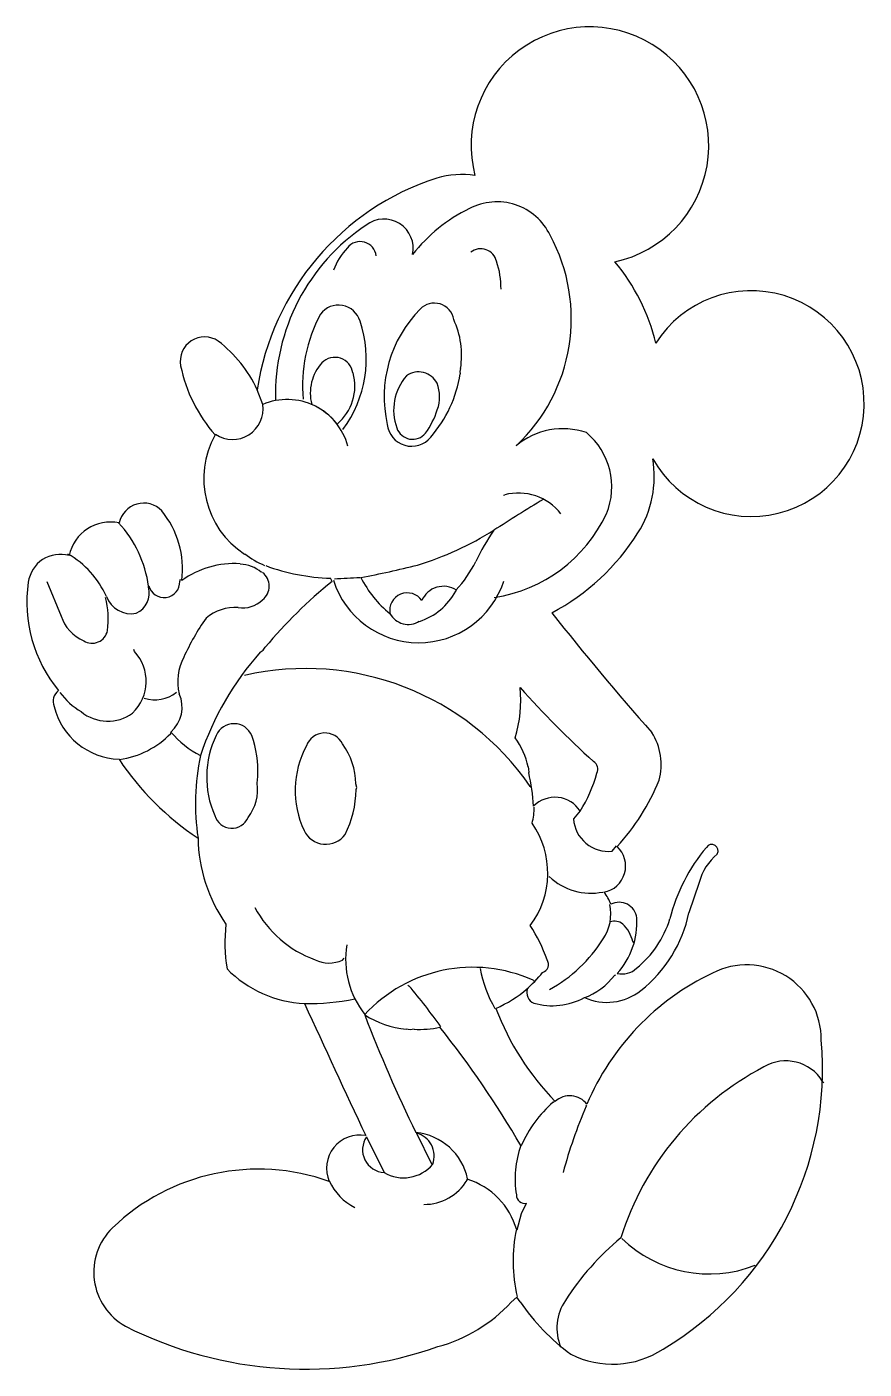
# Model space of a CAD drawing. Extents: x -27 to 36, y -39 to 62.
import ezdxf

# ---------------------------------------------------------------- set-up
doc = ezdxf.new("R2010")
doc.units = 0
doc.linetypes.add('DOT', pattern=[0.25, 0, -0.25])
doc.layers.add('DADO', color=2, linetype='DOT')
doc.layers.add('OBJ', color=2, linetype='CONTINUOUS')

msp = doc.modelspace()

# ---------------------------------------------------------------- linework, layer by layer
at = {"layer": 'DADO', "color": 3, "linetype": 'CONTINUOUS'}
for p, q in [((-8.818038, 33.504388), (-9.23017, 34.611496)), ((9.313651, 26.670258), (9.391409, 26.701359)), ((-15.057309, 20.189933), (-14.994126, 20.345454)), ((-3.59451, 20.185073), (-3.717957, 20.419326)), ((-25.07279, 20.184102), (-23.987069, 17.579141)), ((-17.424127, 19.756422), (-17.408576, 19.818626)), ((-8.795684, 15.01209), (-8.623642, 15.22884)), ((-18.47, 14.910999), (-18.515684, 15.067497)), ((-8.998833, 14.858512), (-8.795684, 15.01209)), ((-15.730902, 8.748522), (-15.729927, 8.810729)), ((11.316942, 4.758459), (11.363596, 4.696255)), ((15.067889, 2.927215), (14.565367, 2.309018)), ((17.487198, -0.122924), (17.801151, 0.279485)), ((24.033617, -2.487801), (23.255044, -4.768112)), ((19.040455, -6.930814), (19.070585, -7.008572)), ((-2.820797, -8.312996), (-2.67986, -8.174001)), ((11.523006, -9.831259), (11.58424, -9.909991)), ((17.66896, -9.456067), (17.74672, -9.424961)), ((2.111129, -10.214228), (2.188891, -10.246303)), ((2.273457, -13.55985), (1.978937, -13.510279)), ((2.568942, -13.530689), (2.273457, -13.55985)), ((33.319132, -17.453683), (33.395921, -17.547967)), ((13.02766, -19.018603), (13.105422, -18.956396)), ((15.514037, -19.316035), (15.560693, -19.238275)), ((-1.004133, -21.62259), (0.313902, -24.307257)), ((2.745845, -21.338767), (3.89572, -23.664762)), ((6.56192, -24.881709), (6.578442, -24.8195)), ((10.650149, -27.399188), (11.04381, -26.624503)), ((10.32939, -28.625851), (10.650149, -27.399188)), ((10.308977, -33.695803), (9.886156, -34.066135)), ((10.554894, -34.039894), (10.308977, -33.695803))]:
    msp.add_line(p, q, dxfattribs=at)
for centre, radius, start, end in [((15.806609, 52.989098), 8.941381, -77.882617, -165.368641), ((10.396001, 31.670386), 19.845328, 107.962613, 171.477236), ((6.109628, 44.387722), 6.427838, 80.63942, 106.576697), ((8.801692, 44.301306), 4.456621, 25.807251, 117.685822), ((12.056439, 37.300988), 12.173335, 115.942196, 142.020406), ((7.438028, 34.272068), 15.294423, 123.664435, -178.463944), ((0.307321, 45.258029), 2.203526, -12.203851, 127.696721), ((-1.486858, 44.546716), 1.217914, 6.626167, 142.222771), ((1.256336, 39.97651), 13.146305, -46.783071, 28.460774), ((1.007396, 41.999562), 4.774462, 136.388821, 160.333509), ((7.588227, 44.01172), 1.214022, 12.766095, 128.46248), ((3.153134, 42.286493), 5.962251, -1.04699, 19.533162), ((6.122282, 34.598756), 15.058222, 13.494551, 39.845898), ((27.944945, 33.569506), 8.496751, -150.763293, 147.677091), ((-3.116244, 39.301601), 1.68739, 15.975453, 143.697709), ((5.511586, 34.956247), 11.327683, 151.849013, -174.659529), ((-9.897723, 36.923414), 8.871447, -36.668626, 18.6884), ((-13.191768, 36.754075), 1.836103, 55.765212, -169.652399), ((-18.300222, 30.356793), 10.018402, 25.131059, 52.192256), ((-3.827632, 38.747071), 11.409332, -168.253175, -138.676535), ((-11.086527, 33.163774), 2.293917, -123.867374, 8.53918), ((-6.973095, 29.166199), 4.714201, 14.900723, 113.039053), ((13.773484, 26.214432), 5.462648, 71.161638, 130.051121), ((12.163838, 27.308948), 5.290602, -22.581416, 50.383514), ((-6.470276, 27.911376), 6.78359, 150.871893, -123.258449), ((12.699869, 28.076161), 7.946099, -32.284, 9.736897), ((64.472769, -61.153577), 101.886019, 120.804595, 123.270539), ((10.430436, 22.791601), 4.045465, 37.790681, 104.882495), ((-17.773925, 24.19933), 1.880822, 43.874071, 167.915589), ((-21.724147, 21.14504), 6.866211, -7.480223, 39.396203), ((6.943457, 30.012019), 11.159547, -81.437074, -25.104349), ((-20.252339, 21.43892), 3.218295, 78.542786, 167.563868), ((-26.161359, 18.608243), 8.836076, 7.873243, 42.635908), ((-4.058166, 44.100814), 23.705628, -73.0872, -57.801778), ((21.572757, 14.897616), 15.883454, 144.893073, 154.729831), ((4.97081, 32.923295), 17.069293, -62.186268, -32.181972), ((-26.891345, 16.249712), 6.898285, 23.930315, 60.284516), ((-6.077181, 27.577035), 6.710693, -127.616249, -112.749602), ((-24.052499, 19.79461), 2.428057, 74.291526, 171.998696), ((-10.958709, 14.734544), 6.789423, 86.311703, 125.655879), ((-10.591935, 18.885944), 2.594271, 49.567143, 88.472323), ((-3.168648, 36.19018), 15.780417, -110.11058, -91.994842), ((-14.247703, 88.857686), 69.567975, -79.383455, -75.782716), ((-0.697987, 25.569898), 8.813125, -43.149356, -26.205758), ((-9.665379, 19.826012), 1.328722, -51.082484, 51.136488), ((2.923845, 22.309954), 6.738878, -162.445402, -18.101481), ((1.532002, -49.67637), 70.206577, 92.469515, 94.046715), ((6.014339, 24.227547), 8.334904, -153.284939, -129.096539), ((-16.107067, 18.614001), 10.460669, 171.652826, -140.540014), ((-19.026616, 19.304349), 1.665037, -65.67319, 15.754114), ((-16.242664, 20.156099), 1.185838, -165.755531, 1.634993), ((18.655161, -7.42152), 35.45662, 128.86725, 140.296193), ((-27.126981, 17.321699), 6.68444, -7.227096, 14.284954), ((-18.709513, 19.760156), 2.007178, -159.213355, -79.41247), ((-10.896612, 14.821382), 3.400055, 86.173367, 130.087191), ((-10.345287, 20.395336), 2.205471, -98.458606, -46.626417), ((-21.148612, 18.461299), 2.97238, -162.735389, -112.580677), ((1.974405, 6.929959), 18.355245, 145.13496, 155.710291), ((177.468599, 147.561438), 209.529178, -141.744023, -138.533019), ((-21.656504, 16.718107), 1.184867, -122.318125, -11.554376), ((-20.883714, 12.666467), 3.296052, -46.452559, 42.919989), ((-11.35761, 12.654424), 3.857867, 151.750447, -166.130399), ((7.695286, -0.004977), 22.352112, 138.31996, 161.510724), ((-5.595229, -6.932631), 20.559744, 34.655432, 102.879051), ((-23.611312, 11.160888), 0.987548, 125.402583, -156.76236), ((-19.476197, 15.350223), 5.806732, -142.631215, -121.201387), ((-16.936068, 13.873421), 2.606908, -107.805474, -51.24578), ((-17.345816, 10.704595), 2.465964, -49.059382, 24.562069), ((-19.448677, 12.019956), 5.22158, -166.164058, -92.017601), ((-20.480781, 12.809383), 3.146364, -129.553039, -53.582196), ((-20.499039, 13.344053), 6.622239, -82.073839, -43.943953), ((-10.183341, 13.57702), 7.292916, -139.512203, -117.07781), ((16.676464, 6.395675), 4.490639, -15.213677, 32.578196), ((3.962551, 3.452234), 17.839119, 168.255053, -171.656513), ((-2.024013, 18.485493), 21.132259, -146.434264, -123.500223), ((5.584847, 11.504872), 16.657165, -42.591493, -22.177237), ((8.050042, 3.019694), 3.555576, -16.846916, 2.677129), ((17.199213, 2.502251), 2.640925, -175.803993, -83.739613), ((6.024488, -1.774602), 6.605714, -36.713479, 34.735223), ((-1.936443, 1.086592), 11.753428, -178.913125, -145.204092), ((16.484109, -1.240923), 2.007179, -79.255348, 47.20231), ((35.02791, -8.552929), 13.619664, 140.186008, 165.8523), ((24.971597, -0.091823), 0.48129, -30.447895, 147.368467), ((27.942432, -3.444034), 4.02408, 129.429204, 166.253425), ((15.887597, 1.280932), 4.566454, -133.473625, -78.723331), ((14.799783, -5.005105), 2.729376, 18.948826, 41.043393), ((18.002497, -5.306538), 1.340388, 6.953005, 117.612078), ((-1.958702, -0.340689), 8.473896, -151.671189, -110.120358), ((13.999431, -4.840501), 3.378672, -33.955698, 12.063599), ((13.400991, -2.698971), 10.068948, -51.737881, -11.858609), ((1.135566, -6.981546), 12.796385, 173.894631, -171.011701), ((1.300819, -12.202386), 11.9313, 19.094244, 32.888668), ((17.654371, -6.395488), 1.005045, 52.040833, 108.202131), ((13.601295, -5.463816), 5.740631, -42.16171, 3.190884), ((16.397767, -7.573243), 2.719654, 13.663379, 46.420933), ((14.325953, -2.878645), 7.853758, -50.501871, -17.375077), ((7.610837, -0.995713), 10.83197, -61.602887, -31.949375), ((4.036423, -8.276673), 6.614461, 170.453199, -141.340375), ((-5.26307, -2.850319), 8.748, -135.510223, -92.696275), ((-3.831251, -6.196386), 2.345433, -116.387797, -64.48053), ((6.992156, -19.952993), 11.089547, 65.885004, 137.285104), ((16.407231, -7.405494), 8.991974, -170.124338, -149.475501), ((12.087118, -8.6588), 0.606525, -75.177071, 36.340495), ((18.229163, -7.73418), 1.626157, -103.246031, -47.806056), ((27.600051, -14.299095), 5.617189, -0.440811, 117.273626), ((3.556493, -2.20147), 11.182861, -48.236439, -39.04003), ((13.605594, -6.37709), 5.098141, -69.935775, -37.152682), ((33.212488, -26.60153), 19.134793, 115.329994, 157.166106), ((-35.240947, -41.780984), 48.943119, 35.5237, 40.114176), ((4.507751, -2.537741), 10.319723, -65.887602, -50.197929), ((11.886499, -10.779729), 0.833976, 157.900623, -110.963189), ((17.080129, -7.409428), 4.09212, -114.445401, -51.343172), ((1251.650752, 565.361984), 1383.379571, -155.350967, -154.897144), ((-5.288761, 4.826828), 16.419996, -91.346429, -78.07348), ((27.929043, -4.610212), 20.562658, -159.066199, -135.754935), ((12.973955, -6.744312), 5.009688, -106.059131, -61.208946), ((97.588315, 25.243203), 105.677784, -159.105877, -153.864308), ((2.604926, -6.573114), 6.965351, -122.525849, -95.156236), ((2.89687, -5.480456), 8.056915, -92.332666, -78.414902), ((-54.763619, -60.461822), 75.705194, 30.285871, 38.462294), ((8.777411, -16.505712), 24.535227, -59.290595, 5.058642), ((30.554167, -19.153178), 3.245507, 31.577094, 120.753553), ((39.052504, -35.796656), 21.927347, 117.597234, 162.564565), ((19.357901, -26.153448), 9.538237, 131.580366, 156.057073), ((14.289826, -20.134146), 1.604768, 36.656733, 132.836222), ((51.411247, -34.554264), 38.997607, 156.998962, 164.772039), ((-1.513285, -23.990786), 2.501929, 79.686829, -156.761751), ((0.413243, -22.592609), 1.717524, 145.613174, -93.315856), ((2.305018, -25.666245), 4.377851, 11.56729, 84.616816), ((2.299156, -23.065548), 1.783621, -20.161847, 75.496481), ((17.596725, -24.79137), 7.424135, 160.24958, -170.657354), ((-9.142564, -39.916544), 15.861095, 70.362815, 133.798703), ((1.778142, -21.860006), 2.851848, -120.892936, -39.664484), ((0.009232, -23.199821), 4.200982, -155.426645, -116.753431), ((3.341702, -22.95822), 3.750948, -90.416058, -30.850564), ((4.908281, -30.166035), 5.601328, 15.86031, 72.652138), ((10.899757, -26.012339), 0.628885, 178.565142, -76.758202), ((-16.87031, -31.81026), 4.661711, 134.202776, -119.24086), ((21.678705, -30.987142), 11.662057, 168.079135, -166.805221), ((31.227952, -45.017003), 20.514058, 129.669607, 147.317567), ((24.785349, -22.47657), 9.467281, -134.117958, -68.582858), ((1.280207, -26.115428), 11.716488, -74.69934, -42.73366), ((23.861825, -24.997389), 16.088545, -145.802581, -126.163768), ((17.014418, -36.019177), 3.693599, 145.738242, -157.181375), ((-5.581292, -9.034691), 30.076601, -116.811351, -70.674676), ((17.506104, -31.832095), 6.908003, -117.017541, -56.616559)]:
    msp.add_arc(centre, radius, start, end, dxfattribs=at)
at = {"layer": 'OBJ', "color": 1, "linetype": 'CONTINUOUS'}
for p, q in [((6.070088, 36.212382), (6.021484, 35.979104)), ((6.021484, 35.979104), (6.036063, 35.823588)), ((5.715305, 19.449269), (5.762933, 19.526056)), ((11.15656, 6.22132), (11.186693, 6.050249)), ((-9.22531, 4.999516), (-9.208787, 5.248349)), ((-9.208787, 5.248349), (-9.191295, 5.512732)), ((11.186693, 6.050249), (11.2003, 5.801415)), ((-1.747712, 4.681672), (-1.807971, 4.946056)), ((-1.795339, 4.510597), (-1.747712, 4.681672))]:
    msp.add_line(p, q, dxfattribs=at)
for centre, radius, start, end in [((9.72364, 34.08063), 9.406041, 135.429727, -167.261177), ((4.089423, 39.649437), 1.484246, 9.80088, 135.937863), ((-0.145238, 37.220905), 6.296615, -9.216703, 25.202201), ((-1.805017, 34.354487), 3.433107, 138.151839, -165.797331), ((-3.389394, 35.682481), 1.368576, 8.378827, 135.312723), ((-5.617325, 34.896454), 3.736121, -49.992753, 15.382647), ((4.974911, 33.076475), 3.939514, 138.901908, -160.111964), ((2.912396, 34.391492), 1.563951, 27.154882, 125.412459), ((-3.190273, 37.198888), 9.328276, -41.243543, -8.478221), ((1.593612, 34.077983), 2.898504, -19.759195, 20.757992), ((-7.244316, 28.788506), 5.173957, 38.859633, 65.918849), ((-1.629171, 35.021648), 6.252876, -35.975192, -17.913559), ((2.385728, 32.209386), 1.847773, -173.697145, -38.897549), ((2.457809, 32.139004), 1.253878, -161.267375, -39.083658), ((2.061574, 17.995966), 1.32483, 33.999531, -169.694528), ((1.377887, 21.869413), 4.966921, -71.216761, -29.160155), ((4.78807, 18.047462), 1.771044, 56.602434, 157.053106), ((2.136999, 18.531989), 1.580793, -150.724161, -58.386551), ((1.190561, 11.197287), 9.40992, -17.25925, 6.105749), ((69.762939, 65.36057), 79.57862, -138.083347, -132.428259), ((-10.97707, 8.023559), 1.452169, 22.504882, 156.662557), ((-5.833495, 5.450568), 7.201551, 154.076892, -156.384304), ((-17.310795, 5.902152), 8.128833, -2.745863, 19.229406), ((-4.141138, 7.292505), 1.485218, 26.507031, 159.866101), ((5.408993, 4.954776), 5.88546, 12.427183, 35.89462), ((0.764703, 4.445702), 7.139344, 151.94254, -154.999138), ((-6.994237, 4.887786), 5.186593, 0.643714, 36.259571), ((15.739817, 6.048102), 0.663876, -26.785336, 59.785133), ((-4.508911, 2.213147), 16.113813, 3.737475, 12.866651), ((5.987872, 8.6277), 10.737683, -32.261406, -15.551239), ((-12.734556, 4.556449), 3.53711, -37.101813, 7.195914), ((-9.501038, 4.580761), 7.706018, -26.635161, -0.521694), ((13.174175, 1.698818), 2.240461, 32.302911, 135.702291), ((-11.147173, 2.944324), 1.339417, -163.576564, -22.917557), ((-4.067681, 2.21401), 1.816666, -154.376736, -36.787813)]:
    msp.add_arc(centre, radius, start, end, dxfattribs=at)

doc.saveas('drawing.dxf')
